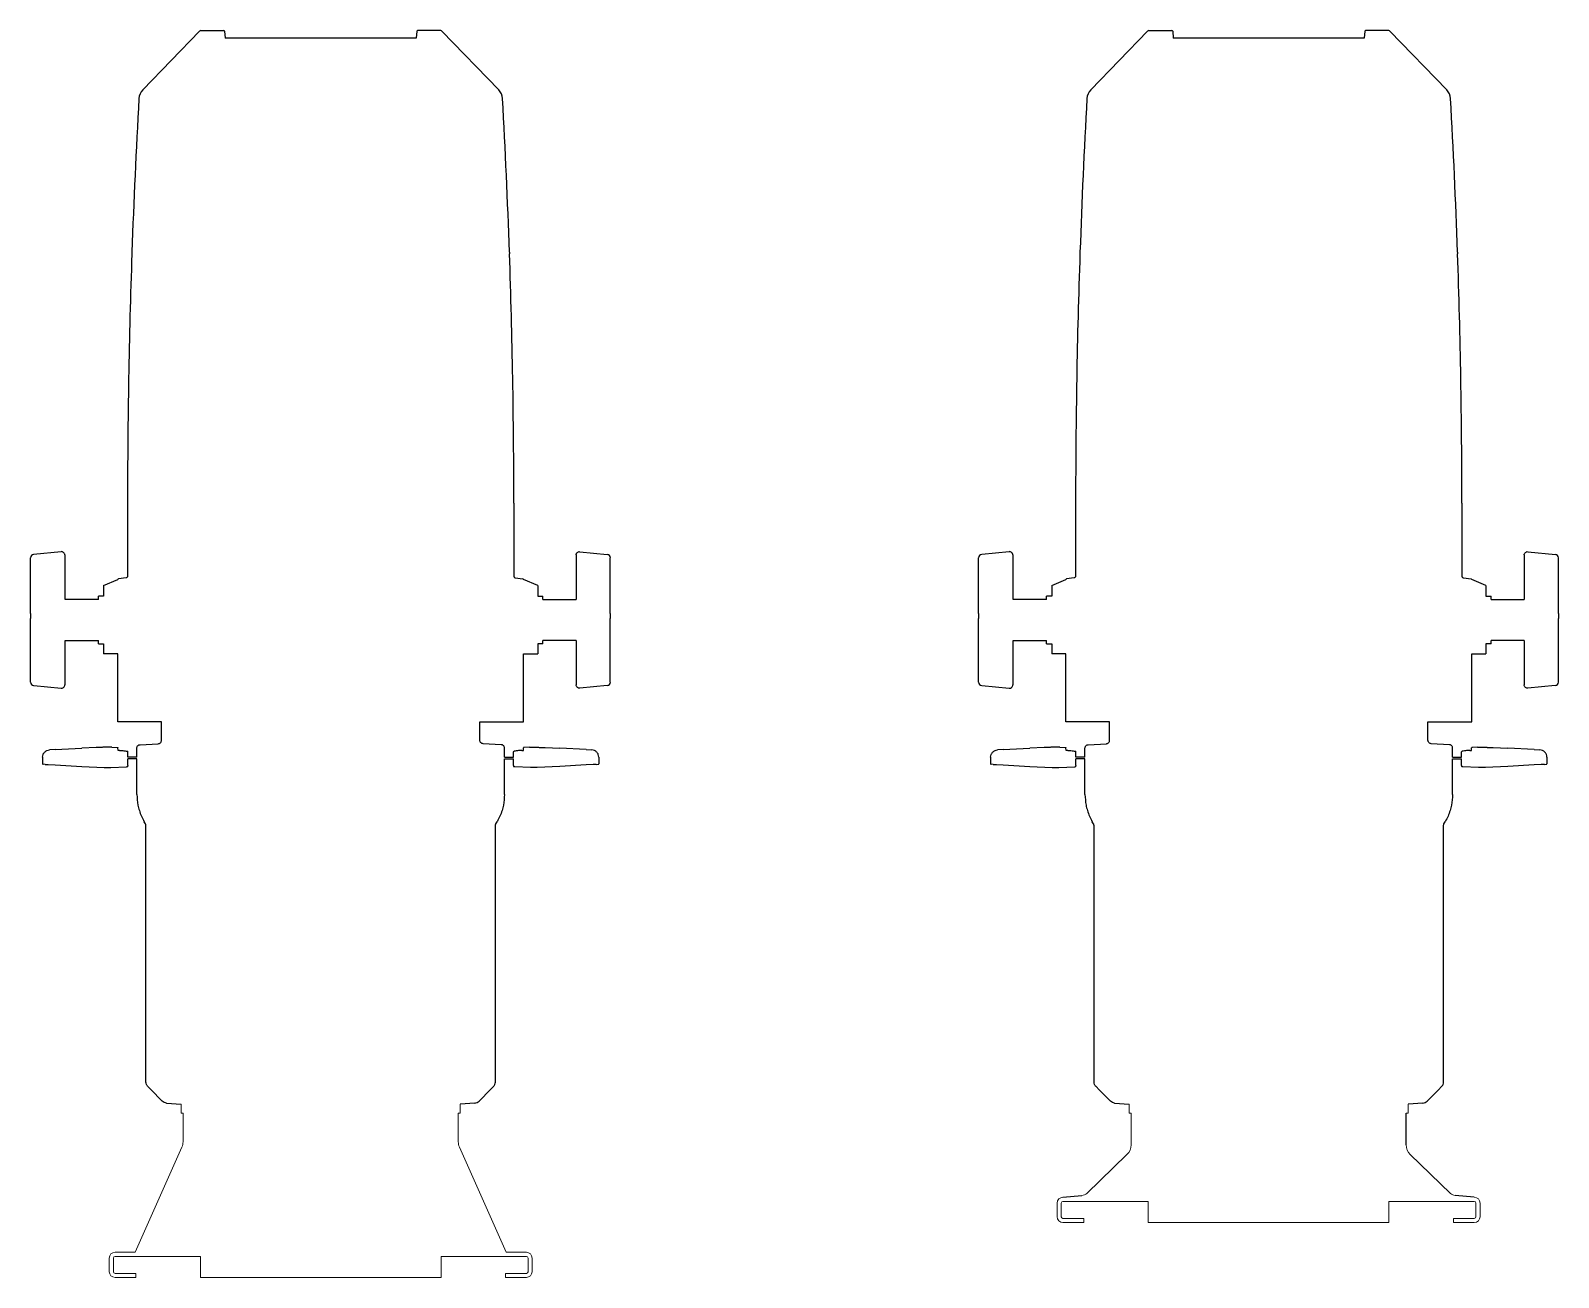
# Model space of a CAD drawing. Header units: inches. Extents: x 0 to 310, y 0 to 246.
# Drawn here: x 134.19 to 162.12, y 60.07 to 82.86 of the extents above; entities that cross this region are included whole.
import ezdxf

# ---------------------------------------------------------------- set-up
doc = ezdxf.new("R2010")
doc.units = ezdxf.units.IN
doc.header["$MEASUREMENT"] = 0

msp = doc.modelspace()

# ---------------------------------------------------------------- linework, layer by layer
for p, q in [((137.278, 82.851), (136.239, 81.776)), ((137.299, 82.861), (137.722, 82.861)), ((137.737, 82.847), (137.747, 82.719)), ((141.239, 82.719), (137.747, 82.719)), ((141.249, 82.847), (141.239, 82.719)), ((141.687, 82.861), (141.264, 82.861)), ((141.708, 82.851), (142.747, 81.776)), ((154.61, 82.851), (153.571, 81.776)), ((154.631, 82.861), (155.054, 82.861)), ((155.069, 82.847), (155.079, 82.719)), ((158.571, 82.719), (155.079, 82.719)), ((158.581, 82.847), (158.571, 82.719)), ((159.019, 82.861), (158.596, 82.861)), ((159.04, 82.851), (160.079, 81.776)), ((136.17, 81.617), (136.17, 81.617)), ((136.239, 81.776), (136.239, 81.776)), ((142.747, 81.776), (142.746, 81.776)), ((142.816, 81.617), (142.816, 81.617)), ((153.502, 81.617), (153.502, 81.617)), ((153.571, 81.776), (153.572, 81.776)), ((160.079, 81.776), (160.079, 81.776)), ((160.148, 81.617), (160.148, 81.617)), ((136.042, 78.811), (136.041, 78.781)), ((136.041, 78.781), (136.041, 78.781)), ((136.042, 78.811), (136.042, 78.811)), ((142.944, 78.811), (142.944, 78.811)), ((142.944, 78.811), (142.945, 78.781)), ((142.945, 78.781), (142.945, 78.781)), ((153.374, 78.811), (153.373, 78.781)), ((153.373, 78.781), (153.373, 78.781)), ((153.374, 78.811), (153.374, 78.811)), ((160.276, 78.811), (160.276, 78.811)), ((160.276, 78.811), (160.277, 78.781)), ((160.277, 78.781), (160.277, 78.781)), ((135.962, 74.221), (135.962, 72.886)), ((143.024, 74.221), (143.024, 72.886)), ((153.294, 74.221), (153.294, 72.886)), ((160.356, 74.221), (160.356, 72.886)), ((134.189, 72.205), (134.189, 73.222)), ((134.747, 73.334), (134.245, 73.284)), ((134.814, 73.274), (134.814, 72.461)), ((144.163, 73.274), (144.163, 72.461)), ((144.23, 73.334), (144.732, 73.284)), ((144.788, 72.205), (144.788, 73.222)), ((151.521, 72.205), (151.521, 73.222)), ((152.08, 73.334), (151.577, 73.284)), ((152.146, 73.274), (152.146, 72.461)), ((161.495, 73.274), (161.495, 72.461)), ((161.562, 73.334), (162.064, 73.284)), ((162.12, 72.205), (162.12, 73.222)), ((135.524, 72.714), (135.783, 72.823)), ((135.524, 72.714), (135.524, 72.524)), ((135.936, 72.857), (135.796, 72.837)), ((143.05, 72.857), (143.19, 72.837)), ((143.461, 72.714), (143.203, 72.823)), ((143.461, 72.714), (143.461, 72.524)), ((152.857, 72.714), (153.115, 72.823)), ((152.857, 72.714), (152.857, 72.524)), ((153.268, 72.857), (153.128, 72.837)), ((160.382, 72.857), (160.522, 72.837)), ((160.794, 72.714), (160.535, 72.823)), ((160.794, 72.714), (160.794, 72.524)), ((135.43, 72.461), (134.822, 72.461)), ((135.436, 72.523), (135.43, 72.523)), ((135.43, 72.461), (135.43, 72.523)), ((135.524, 72.524), (135.436, 72.524)), ((143.461, 72.524), (143.549, 72.524)), ((143.549, 72.523), (143.556, 72.523)), ((143.556, 72.461), (143.556, 72.523)), ((143.556, 72.461), (144.163, 72.461)), ((152.762, 72.461), (152.155, 72.461)), ((152.769, 72.523), (152.762, 72.523)), ((152.762, 72.461), (152.762, 72.523)), ((152.857, 72.524), (152.769, 72.524)), ((160.794, 72.524), (160.882, 72.524)), ((160.882, 72.523), (160.888, 72.523)), ((160.888, 72.461), (160.888, 72.523)), ((160.888, 72.461), (161.495, 72.461)), ((134.189, 72.205), (134.189, 72.11)), ((134.189, 71.028), (134.189, 72.11)), ((144.788, 72.205), (144.788, 72.11)), ((144.788, 71.028), (144.788, 72.11)), ((151.521, 72.205), (151.521, 72.11)), ((151.521, 71.028), (151.521, 72.11)), ((162.12, 72.205), (162.12, 72.11)), ((162.12, 71.028), (162.12, 72.11)), ((134.814, 71.711), (134.814, 70.898)), ((134.822, 71.711), (135.43, 71.711)), ((135.43, 71.648), (135.43, 71.711)), ((135.43, 71.648), (135.524, 71.648)), ((135.436, 71.649), (135.514, 71.649)), ((135.524, 71.648), (135.524, 71.464)), ((143.556, 71.648), (143.461, 71.648)), ((143.461, 71.648), (143.461, 71.464)), ((143.549, 71.649), (143.471, 71.649)), ((144.163, 71.711), (143.556, 71.711)), ((143.556, 71.648), (143.556, 71.711)), ((144.163, 71.711), (144.163, 70.898)), ((152.146, 71.711), (152.146, 70.898)), ((152.155, 71.711), (152.762, 71.711)), ((152.762, 71.648), (152.762, 71.711)), ((152.762, 71.648), (152.857, 71.648)), ((152.769, 71.649), (152.847, 71.649)), ((152.857, 71.648), (152.857, 71.464)), ((160.888, 71.648), (160.794, 71.648)), ((160.794, 71.648), (160.794, 71.464)), ((160.882, 71.649), (160.804, 71.649)), ((161.495, 71.711), (160.888, 71.711)), ((160.888, 71.648), (160.888, 71.711)), ((161.495, 71.711), (161.495, 70.898)), ((135.783, 71.464), (135.524, 71.464)), ((135.783, 70.221), (135.783, 71.464)), ((143.203, 70.221), (143.203, 71.464)), ((143.203, 71.464), (143.461, 71.464)), ((153.115, 71.464), (152.857, 71.464)), ((153.115, 70.221), (153.115, 71.464)), ((160.535, 70.221), (160.535, 71.464)), ((160.535, 71.464), (160.794, 71.464)), ((134.189, 70.95), (134.189, 71.028)), ((144.788, 70.95), (144.788, 71.028)), ((151.521, 70.95), (151.521, 71.028)), ((162.12, 70.95), (162.12, 71.028)), ((134.246, 70.89), (134.746, 70.84)), ((144.731, 70.89), (144.231, 70.84)), ((151.578, 70.89), (152.078, 70.84)), ((162.063, 70.89), (161.563, 70.84)), ((136.583, 70.221), (135.783, 70.221)), ((136.583, 69.886), (136.583, 70.221)), ((142.403, 70.221), (143.203, 70.221)), ((142.403, 69.886), (142.403, 70.221)), ((153.915, 70.221), (153.115, 70.221)), ((153.915, 69.886), (153.915, 70.221)), ((159.735, 70.221), (160.535, 70.221)), ((159.735, 69.886), (159.735, 70.221)), ((134.408, 69.576), (134.408, 69.457)), ((134.64, 69.717), (134.536, 69.711)), ((134.64, 69.717), (135.124, 69.742)), ((135.39, 69.756), (135.124, 69.742)), ((135.676, 69.762), (135.774, 69.757)), ((135.676, 69.762), (135.676, 69.762)), ((135.774, 69.757), (135.774, 69.757)), ((135.788, 69.702), (135.784, 69.748)), ((135.817, 69.702), (135.788, 69.702)), ((135.968, 69.668), (135.968, 69.677)), ((135.968, 69.576), (135.968, 69.668)), ((136.133, 69.576), (135.968, 69.576)), ((136.133, 69.576), (136.133, 69.744)), ((136.192, 69.806), (136.524, 69.824)), ((142.794, 69.806), (142.462, 69.824)), ((142.853, 69.576), (142.853, 69.744)), ((142.853, 69.576), (143.018, 69.576)), ((143.018, 69.668), (143.018, 69.677)), ((143.018, 69.576), (143.018, 69.668)), ((143.169, 69.702), (143.198, 69.702)), ((143.198, 69.702), (143.202, 69.748)), ((143.31, 69.762), (143.212, 69.757)), ((143.212, 69.757), (143.212, 69.757)), ((143.31, 69.762), (143.31, 69.762)), ((143.596, 69.756), (143.862, 69.742)), ((144.346, 69.717), (143.862, 69.742)), ((144.346, 69.717), (144.45, 69.711)), ((144.578, 69.576), (144.578, 69.457)), ((151.74, 69.576), (151.74, 69.457)), ((151.972, 69.717), (151.868, 69.711)), ((151.972, 69.717), (152.456, 69.742)), ((152.722, 69.756), (152.456, 69.742)), ((153.008, 69.762), (153.106, 69.757)), ((153.008, 69.762), (153.008, 69.762)), ((153.106, 69.757), (153.106, 69.757)), ((153.12, 69.702), (153.116, 69.748)), ((153.149, 69.702), (153.12, 69.702)), ((153.3, 69.668), (153.3, 69.677)), ((153.3, 69.576), (153.3, 69.668)), ((153.465, 69.576), (153.3, 69.576)), ((153.465, 69.576), (153.465, 69.744)), ((153.524, 69.806), (153.856, 69.824)), ((160.126, 69.806), (159.794, 69.824)), ((160.185, 69.576), (160.185, 69.744)), ((160.185, 69.576), (160.35, 69.576)), ((160.35, 69.668), (160.35, 69.677)), ((160.35, 69.576), (160.35, 69.668)), ((160.501, 69.702), (160.53, 69.702)), ((160.53, 69.702), (160.534, 69.748)), ((160.642, 69.762), (160.544, 69.757)), ((160.544, 69.757), (160.544, 69.757)), ((160.642, 69.762), (160.642, 69.762)), ((160.928, 69.756), (161.194, 69.742)), ((161.678, 69.717), (161.194, 69.742)), ((161.678, 69.717), (161.782, 69.711)), ((161.91, 69.576), (161.91, 69.457)), ((134.454, 69.445), (134.417, 69.447)), ((134.454, 69.445), (134.513, 69.442)), ((134.513, 69.442), (134.64, 69.435)), ((134.64, 69.435), (135.124, 69.41)), ((135.124, 69.41), (135.533, 69.388)), ((135.533, 69.388), (135.572, 69.388)), ((135.533, 69.388), (135.533, 69.388)), ((135.572, 69.388), (135.65, 69.388)), ((135.65, 69.388), (135.658, 69.388)), ((135.658, 69.388), (135.946, 69.404)), ((135.946, 69.404), (135.958, 69.405)), ((135.968, 69.424), (135.968, 69.546)), ((136.133, 69.546), (135.968, 69.546)), ((135.968, 69.424), (135.968, 69.415)), ((136.133, 68.898), (136.133, 69.546)), ((142.853, 69.546), (143.018, 69.546)), ((142.853, 68.898), (142.853, 69.546)), ((143.018, 69.424), (143.018, 69.546)), ((143.018, 69.424), (143.018, 69.415)), ((143.04, 69.404), (143.027, 69.405)), ((143.328, 69.388), (143.04, 69.404)), ((143.336, 69.388), (143.328, 69.388)), ((143.414, 69.388), (143.336, 69.388)), ((143.453, 69.388), (143.414, 69.388)), ((143.862, 69.41), (143.453, 69.388)), ((143.453, 69.388), (143.453, 69.388)), ((144.346, 69.435), (143.862, 69.41)), ((144.473, 69.442), (144.346, 69.435)), ((144.532, 69.445), (144.473, 69.442)), ((144.532, 69.445), (144.568, 69.447)), ((151.786, 69.445), (151.75, 69.447)), ((151.786, 69.445), (151.845, 69.442)), ((151.845, 69.442), (151.972, 69.435)), ((151.972, 69.435), (152.456, 69.41)), ((152.456, 69.41), (152.865, 69.388)), ((152.865, 69.388), (152.904, 69.388)), ((152.865, 69.388), (152.865, 69.388)), ((152.904, 69.388), (152.982, 69.388)), ((152.982, 69.388), (152.99, 69.388)), ((152.99, 69.388), (153.278, 69.404)), ((153.278, 69.404), (153.29, 69.405)), ((153.3, 69.424), (153.3, 69.546)), ((153.465, 69.546), (153.3, 69.546)), ((153.3, 69.424), (153.3, 69.415)), ((153.465, 68.898), (153.465, 69.546)), ((160.185, 69.546), (160.35, 69.546)), ((160.185, 68.898), (160.185, 69.546)), ((160.35, 69.424), (160.35, 69.546)), ((160.35, 69.424), (160.35, 69.415)), ((160.372, 69.404), (160.36, 69.405)), ((160.66, 69.388), (160.372, 69.404)), ((160.668, 69.388), (160.66, 69.388)), ((160.746, 69.388), (160.668, 69.388)), ((160.785, 69.388), (160.746, 69.388)), ((161.194, 69.41), (160.785, 69.388)), ((160.785, 69.388), (160.785, 69.388)), ((161.678, 69.435), (161.194, 69.41)), ((161.805, 69.442), (161.678, 69.435)), ((161.864, 69.445), (161.805, 69.442)), ((161.864, 69.445), (161.901, 69.447)), ((136.29, 68.358), (136.267, 68.398)), ((136.298, 63.644), (136.298, 68.327)), ((142.688, 63.644), (142.688, 68.327)), ((142.696, 68.358), (142.719, 68.398)), ((153.622, 68.358), (153.599, 68.398)), ((153.63, 63.644), (153.63, 68.327)), ((160.02, 63.644), (160.02, 68.327)), ((160.028, 68.358), (160.051, 68.398)), ((136.392, 63.498), (136.335, 63.555)), ((136.592, 63.298), (136.392, 63.498)), ((142.394, 63.298), (142.594, 63.498)), ((142.594, 63.498), (142.651, 63.555)), ((153.724, 63.498), (153.667, 63.555)), ((153.924, 63.298), (153.724, 63.498)), ((159.726, 63.298), (159.926, 63.498)), ((159.926, 63.498), (159.983, 63.555)), ((136.598, 63.292), (136.592, 63.298)), ((136.675, 63.256), (136.943, 63.233)), ((142.311, 63.256), (142.043, 63.233)), ((142.388, 63.292), (142.394, 63.298)), ((153.93, 63.292), (153.924, 63.298)), ((154.007, 63.256), (154.275, 63.233)), ((159.643, 63.256), (159.375, 63.233)), ((159.72, 63.292), (159.726, 63.298)), ((159.335, 62.493), (159.335, 63.068)), ((153.062, 61.532), (153.41, 61.568)), ((160.582, 61.532), (160.234, 61.568))]:
    msp.add_line(p, q)
at = {"linetype": 'Continuous', "lineweight": 15}
for p, q in [((136.943, 63.233), (136.943, 63.069)), ((142.043, 63.069), (142.043, 63.233)), ((154.275, 63.233), (154.275, 63.069)), ((159.375, 63.069), (159.375, 63.233)), ((136.943, 63.069), (136.977, 63.068)), ((136.977, 63.068), (136.977, 62.549)), ((142.009, 63.068), (142.043, 63.069)), ((142.009, 62.549), (142.009, 63.068)), ((154.275, 63.069), (154.309, 63.068)), ((154.309, 63.068), (154.309, 62.493)), ((159.335, 63.068), (159.375, 63.069)), ((136.955, 62.448), (136.104, 60.527)), ((142.882, 60.527), (142.03, 62.448)), ((154.233, 62.314), (153.497, 61.603)), ((159.411, 62.314), (160.147, 61.603)), ((154.622, 61.457), (153.062, 61.457)), ((154.622, 61.072), (154.622, 61.457)), ((159.022, 61.457), (160.582, 61.457)), ((159.022, 61.072), (159.022, 61.457)), ((152.957, 61.177), (152.957, 61.427)), ((153.032, 61.177), (153.032, 61.427)), ((160.612, 61.177), (160.612, 61.427)), ((160.687, 61.177), (160.687, 61.427)), ((153.062, 61.147), (153.317, 61.147)), ((153.062, 61.072), (153.317, 61.072)), ((153.317, 61.147), (153.442, 61.147)), ((153.442, 61.072), (153.317, 61.072)), ((153.442, 61.147), (153.442, 61.072)), ((159.022, 61.072), (154.622, 61.072)), ((160.202, 61.147), (160.202, 61.072)), ((160.327, 61.147), (160.202, 61.147)), ((160.202, 61.072), (160.327, 61.072)), ((160.582, 61.147), (160.327, 61.147)), ((160.582, 61.072), (160.327, 61.072)), ((135.628, 60.172), (135.628, 60.422)), ((135.703, 60.172), (135.703, 60.422)), ((136.104, 60.527), (135.733, 60.527)), ((137.293, 60.452), (135.733, 60.452)), ((137.293, 60.067), (137.293, 60.452)), ((141.693, 60.452), (143.253, 60.452)), ((141.693, 60.067), (141.693, 60.452)), ((142.882, 60.527), (143.253, 60.527)), ((143.283, 60.172), (143.283, 60.422)), ((143.358, 60.172), (143.358, 60.422)), ((135.733, 60.142), (135.988, 60.142)), ((135.733, 60.067), (135.988, 60.067)), ((135.988, 60.142), (136.113, 60.142)), ((136.113, 60.067), (135.988, 60.067)), ((136.113, 60.142), (136.113, 60.067)), ((141.693, 60.067), (137.293, 60.067)), ((142.873, 60.142), (142.873, 60.067)), ((142.998, 60.142), (142.873, 60.142)), ((142.873, 60.067), (142.998, 60.067)), ((143.253, 60.142), (142.998, 60.142)), ((143.253, 60.067), (142.998, 60.067))]:
    msp.add_line(p, q, dxfattribs=at)
for centre, radius, start, end in [((137.299, 82.831), 0.03, 90, 136), ((137.722, 82.846), 0.015, 5, 90), ((141.264, 82.846), 0.015, 90, 175), ((141.687, 82.831), 0.03, 44, 90), ((154.631, 82.831), 0.03, 90, 136), ((155.054, 82.846), 0.015, 5, 90), ((158.596, 82.846), 0.015, 90, 175), ((159.019, 82.831), 0.03, 44, 90), ((267.655, 74.221), 131.693, 176.7805, 178.00262), ((136.419, 81.603), 0.25, 136, 176.7805), ((142.567, 81.603), 0.25, 3.2195, 44), ((11.331, 74.221), 131.693, 1.99738, 3.2195), ((284.987, 74.221), 131.693, 176.7805, 178.00262), ((153.751, 81.603), 0.25, 136, 176.7805), ((159.899, 81.603), 0.25, 3.2195, 44), ((28.663, 74.221), 131.693, 1.99738, 3.2195), ((267.655, 74.221), 131.693, 178.01568, 180), ((11.331, 74.221), 131.693, 0, 1.98432), ((284.987, 74.221), 131.693, 178.01568, 180), ((28.663, 74.221), 131.693, 0, 1.98432), ((134.252, 73.222), 0.0625, 95.7335, 180), ((144.726, 73.222), 0.0625, 0, 84.2665), ((151.584, 73.222), 0.0625, 95.7335, 180), ((162.058, 73.222), 0.0625, 0, 84.2665), ((135.798, 72.823), 0.015, 98, 180), ((143.188, 72.823), 0.015, 0, 82), ((153.13, 72.823), 0.015, 98, 180), ((160.52, 72.823), 0.015, 0, 82), ((134.25, 70.951), 0.0612, 180.9485, 266.1473), ((144.727, 70.951), 0.0612, 273.8527, 359.0515), ((151.582, 70.951), 0.0612, 180.9485, 266.1473), ((162.059, 70.951), 0.0612, 273.8527, 359.0515), ((135.959, 69.677), 0.00906, 4.3621, 87.1843), ((143.027, 69.677), 0.00906, 92.8157, 175.6379), ((153.291, 69.677), 0.00906, 4.3621, 87.1843), ((160.359, 69.677), 0.00906, 92.8157, 175.6379), ((134.418, 69.457), 0.01, 183.5738, 266.9774), ((135.958, 69.415), 0.01, 273.1059, 359.191), ((135.967, 69.414), 0.000649, 359.2227, 11.7737), ((143.019, 69.414), 0.000649, 168.2263, 180.7773), ((143.028, 69.415), 0.01, 180.809, 266.8941), ((144.568, 69.457), 0.01, 273.0226, 356.4262), ((151.75, 69.457), 0.01, 183.5738, 266.9774), ((153.29, 69.415), 0.01, 273.1059, 359.191), ((153.299, 69.414), 0.000649, 359.2227, 11.7737), ((160.351, 69.414), 0.000649, 168.2263, 180.7773), ((160.36, 69.415), 0.01, 180.809, 266.8941), ((161.9, 69.457), 0.01, 273.0226, 356.4262)]:
    msp.add_arc(centre, radius, start, end)
for centre, radius, start, end in [((136.727, 62.549), 0.25, 336.0803, 0), ((142.259, 62.549), 0.25, 180, 203.9197), ((154.059, 62.493), 0.25, 314.0077, 0), ((159.585, 62.493), 0.25, 180, 225.9923), ((153.062, 61.427), 0.105, 90, 180), ((153.062, 61.427), 0.03, 90, 180), ((153.41, 61.693), 0.125, 270, 314.0077), ((160.234, 61.693), 0.125, 225.9923, 270), ((160.582, 61.427), 0.105, 0, 90), ((160.582, 61.427), 0.03, 0, 90), ((153.062, 61.177), 0.105, 180, 270), ((153.062, 61.177), 0.03, 180, 270), ((160.582, 61.177), 0.03, 270, 0), ((160.582, 61.177), 0.105, 270, 0), ((135.733, 60.422), 0.105, 90, 180), ((135.733, 60.422), 0.03, 90, 180), ((143.253, 60.422), 0.105, 0, 90), ((143.253, 60.422), 0.03, 0, 90), ((135.733, 60.172), 0.105, 180, 270), ((135.733, 60.172), 0.03, 180, 270), ((143.253, 60.172), 0.105, 270, 360), ((143.253, 60.172), 0.03, 270, 360)]:
    msp.add_arc(centre, radius, start, end, dxfattribs=at)
for centre, major_axis, ratio, start_param, end_param in [((134.752, 73.274), (0.0625, 0.0018), 0.960296, 6.255461, 6.461585), ((152.084, 73.274), (0.0625, 0.0018), 0.960296, 6.255461, 6.461585), ((134.752, 70.9), (0.0578, -0.0249), 0.953094, 5.014537, 6.466476), ((134.752, 70.898), (0.0625, -0.0018), 0.960296, 6.104786, 6.310909), ((152.084, 70.9), (0.0578, -0.0249), 0.953094, 5.014537, 6.466476), ((152.084, 70.898), (0.0625, -0.0018), 0.960296, 6.104786, 6.310909)]:
    msp.add_ellipse(centre, major_axis=major_axis, ratio=ratio, start_param=start_param, end_param=end_param)
at = {"extrusion": (0, 0, -1)}
for centre, major_axis, ratio, start_param, end_param in [((144.226, 73.274), (-0.0625, 0.0018), 0.960296, 6.255461, 6.461585), ((161.558, 73.274), (-0.0625, 0.0018), 0.960296, 6.255461, 6.461585), ((144.226, 70.898), (-0.0625, -0.0018), 0.960296, 6.104786, 6.310909), ((144.226, 70.9), (-0.0578, -0.0249), 0.953094, 5.014537, 6.466476), ((161.558, 70.898), (-0.0625, -0.0018), 0.960296, 6.104786, 6.310909), ((161.558, 70.9), (-0.0578, -0.0249), 0.953094, 5.014537, 6.466476)]:
    msp.add_ellipse(centre, major_axis=major_axis, ratio=ratio, start_param=start_param, end_param=end_param, dxfattribs=at)
for points, knots in [([(137.747, 82.719), (137.747, 82.719), (137.746, 82.719), (137.746, 82.719), (137.747, 82.719)], [0, 0, 0, 0, 0.422493, 1, 1, 1, 1]), ([(141.239, 82.719), (141.239, 82.719), (141.239, 82.719), (141.239, 82.719), (141.239, 82.719)], [0, 0, 0, 0, 0.422493, 1, 1, 1, 1]), ([(155.079, 82.719), (155.079, 82.719), (155.079, 82.719), (155.079, 82.719), (155.079, 82.719)], [0, 0, 0, 0, 0.422493, 1, 1, 1, 1]), ([(158.571, 82.719), (158.571, 82.719), (158.572, 82.719), (158.571, 82.719), (158.571, 82.719)], [0, 0, 0, 0, 0.422493, 1, 1, 1, 1]), ([(134.813, 73.288), (134.811, 73.294), (134.806, 73.307), (134.791, 73.323), (134.772, 73.333), (134.756, 73.336), (134.749, 73.334), (134.747, 73.334)], [0, 0, 0, 0, 0.226504, 0.472221, 0.724992, 0.959122, 1, 1, 1, 1]), ([(144.165, 73.288), (144.167, 73.294), (144.171, 73.307), (144.186, 73.323), (144.205, 73.333), (144.221, 73.336), (144.229, 73.334), (144.23, 73.334)], [0, 0, 0, 0, 0.226504, 0.472221, 0.724992, 0.959122, 1, 1, 1, 1]), ([(152.145, 73.288), (152.143, 73.294), (152.138, 73.307), (152.123, 73.323), (152.104, 73.333), (152.088, 73.336), (152.081, 73.334), (152.08, 73.334)], [0, 0, 0, 0, 0.226504, 0.472221, 0.724992, 0.959122, 1, 1, 1, 1]), ([(161.497, 73.288), (161.499, 73.294), (161.503, 73.307), (161.518, 73.323), (161.537, 73.333), (161.553, 73.336), (161.561, 73.334), (161.562, 73.334)], [0, 0, 0, 0, 0.226504, 0.472221, 0.724992, 0.959122, 1, 1, 1, 1]), ([(135.962, 72.886), (135.962, 72.886), (135.962, 72.884), (135.961, 72.879), (135.958, 72.871), (135.951, 72.863), (135.943, 72.858), (135.938, 72.858), (135.936, 72.858)], [0, 0, 0, 0, 0.025107, 0.155514, 0.345823, 0.611712, 0.865456, 1, 1, 1, 1]), ([(143.024, 72.886), (143.024, 72.886), (143.024, 72.884), (143.025, 72.879), (143.028, 72.871), (143.035, 72.863), (143.043, 72.858), (143.048, 72.858), (143.05, 72.858)], [0, 0, 0, 0, 0.025107, 0.155514, 0.345823, 0.611712, 0.865456, 1, 1, 1, 1]), ([(153.294, 72.886), (153.294, 72.886), (153.294, 72.884), (153.293, 72.879), (153.29, 72.871), (153.283, 72.863), (153.275, 72.858), (153.27, 72.858), (153.268, 72.858)], [0, 0, 0, 0, 0.025107, 0.155514, 0.345823, 0.611712, 0.865456, 1, 1, 1, 1]), ([(160.356, 72.886), (160.356, 72.886), (160.356, 72.884), (160.357, 72.879), (160.36, 72.871), (160.367, 72.863), (160.375, 72.858), (160.38, 72.858), (160.382, 72.858)], [0, 0, 0, 0, 0.025107, 0.155514, 0.345823, 0.611712, 0.865456, 1, 1, 1, 1]), ([(136.524, 69.824), (136.531, 69.825), (136.545, 69.827), (136.563, 69.839), (136.576, 69.855), (136.582, 69.872), (136.583, 69.882), (136.583, 69.886)], [0, 0, 0, 0, 0.2221, 0.4442, 0.666297, 0.88839, 1, 1, 1, 1]), ([(142.462, 69.824), (142.455, 69.825), (142.441, 69.827), (142.423, 69.839), (142.41, 69.855), (142.404, 69.872), (142.403, 69.882), (142.403, 69.886)], [0, 0, 0, 0, 0.2221, 0.4442, 0.666297, 0.88839, 1, 1, 1, 1]), ([(153.856, 69.824), (153.863, 69.825), (153.877, 69.827), (153.895, 69.839), (153.908, 69.855), (153.914, 69.872), (153.915, 69.882), (153.915, 69.886)], [0, 0, 0, 0, 0.2221, 0.4442, 0.666297, 0.88839, 1, 1, 1, 1]), ([(159.794, 69.824), (159.787, 69.825), (159.773, 69.827), (159.755, 69.839), (159.742, 69.855), (159.736, 69.872), (159.735, 69.882), (159.735, 69.886)], [0, 0, 0, 0, 0.2221, 0.4442, 0.666297, 0.88839, 1, 1, 1, 1]), ([(134.408, 69.576), (134.41, 69.592), (134.413, 69.627), (134.443, 69.671), (134.486, 69.703), (134.52, 69.708), (134.536, 69.711)], [0, 0, 0, 0, 0.240773, 0.5, 0.759227, 1, 1, 1, 1]), ([(135.533, 69.759), (135.525, 69.758), (135.509, 69.758), (135.486, 69.757), (135.464, 69.756), (135.444, 69.756), (135.426, 69.756), (135.412, 69.756), (135.4, 69.756), (135.393, 69.756), (135.39, 69.756), (135.39, 69.756), (135.39, 69.756)], [0, 0, 0, 0, 0.105036, 0.213119, 0.318154, 0.42623, 0.531397, 0.639588, 0.74523, 0.853911, 0.959972, 1, 1, 1, 1]), ([(135.658, 69.762), (135.654, 69.762), (135.645, 69.762), (135.629, 69.761), (135.609, 69.76), (135.588, 69.759), (135.565, 69.759), (135.546, 69.759), (135.535, 69.759), (135.533, 69.759)], [0, 0, 0, 0, 0.1553636, 0.3151427, 0.4718089, 0.6330449, 0.7892177, 0.9499605, 1, 1, 1, 1]), ([(135.658, 69.762), (135.658, 69.762), (135.658, 69.762), (135.658, 69.762), (135.658, 69.762), (135.658, 69.762), (135.658, 69.762)], [0, 0, 0, 0, 0.344879, 0.691965, 0.85965, 1, 1, 1, 1]), ([(135.676, 69.762), (135.675, 69.762), (135.673, 69.762), (135.666, 69.762), (135.66, 69.762), (135.658, 69.762)], [0, 0, 0, 0, 0.390541, 0.792396, 1, 1, 1, 1]), ([(135.774, 69.757), (135.775, 69.757), (135.778, 69.757), (135.781, 69.755), (135.783, 69.752), (135.784, 69.75), (135.784, 69.748), (135.784, 69.748)], [0, 0, 0, 0, 0.235917, 0.471833, 0.707753, 0.925415, 1, 1, 1, 1]), ([(135.817, 69.702), (135.824, 69.701), (135.857, 69.699), (135.905, 69.695), (135.945, 69.688), (135.959, 69.686)], [0, 0, 0, 0, 0.1396833, 0.6986629, 1, 1, 1, 1]), ([(136.133, 69.744), (136.134, 69.751), (136.135, 69.765), (136.146, 69.784), (136.161, 69.798), (136.178, 69.805), (136.188, 69.806), (136.192, 69.806)], [0, 0, 0, 0, 0.222089, 0.444178, 0.666268, 0.888363, 1, 1, 1, 1]), ([(142.853, 69.744), (142.852, 69.751), (142.851, 69.765), (142.84, 69.784), (142.824, 69.798), (142.808, 69.805), (142.798, 69.806), (142.794, 69.806)], [0, 0, 0, 0, 0.222089, 0.444178, 0.666268, 0.888363, 1, 1, 1, 1]), ([(143.169, 69.702), (143.162, 69.701), (143.129, 69.699), (143.081, 69.695), (143.041, 69.688), (143.027, 69.686)], [0, 0, 0, 0, 0.1396833, 0.6986629, 1, 1, 1, 1]), ([(143.212, 69.757), (143.21, 69.757), (143.208, 69.757), (143.205, 69.755), (143.203, 69.752), (143.202, 69.75), (143.202, 69.748), (143.202, 69.748)], [0, 0, 0, 0, 0.235917, 0.471833, 0.707753, 0.925415, 1, 1, 1, 1]), ([(143.31, 69.762), (143.311, 69.762), (143.313, 69.762), (143.32, 69.762), (143.326, 69.762), (143.328, 69.762)], [0, 0, 0, 0, 0.390541, 0.792396, 1, 1, 1, 1]), ([(143.328, 69.762), (143.332, 69.762), (143.341, 69.762), (143.357, 69.761), (143.377, 69.76), (143.398, 69.759), (143.421, 69.759), (143.44, 69.759), (143.45, 69.759), (143.453, 69.759)], [0, 0, 0, 0, 0.1553636, 0.3151427, 0.4718089, 0.6330449, 0.7892177, 0.9499605, 1, 1, 1, 1]), ([(143.328, 69.762), (143.328, 69.762), (143.328, 69.762), (143.328, 69.762), (143.328, 69.762), (143.328, 69.762), (143.328, 69.762)], [0, 0, 0, 0, 0.344879, 0.691965, 0.85965, 1, 1, 1, 1]), ([(143.453, 69.759), (143.461, 69.758), (143.477, 69.758), (143.5, 69.757), (143.522, 69.756), (143.542, 69.756), (143.56, 69.756), (143.574, 69.756), (143.586, 69.756), (143.593, 69.756), (143.596, 69.756), (143.596, 69.756), (143.596, 69.756)], [0, 0, 0, 0, 0.105036, 0.213119, 0.318154, 0.42623, 0.531397, 0.639588, 0.74523, 0.853911, 0.959972, 1, 1, 1, 1]), ([(144.578, 69.576), (144.576, 69.592), (144.572, 69.627), (144.543, 69.671), (144.5, 69.703), (144.466, 69.708), (144.45, 69.711)], [0, 0, 0, 0, 0.240773, 0.5, 0.759227, 1, 1, 1, 1]), ([(151.74, 69.576), (151.742, 69.592), (151.745, 69.627), (151.775, 69.671), (151.818, 69.703), (151.852, 69.708), (151.868, 69.711)], [0, 0, 0, 0, 0.240773, 0.5, 0.759227, 1, 1, 1, 1]), ([(152.865, 69.759), (152.857, 69.758), (152.841, 69.758), (152.818, 69.757), (152.796, 69.756), (152.776, 69.756), (152.758, 69.756), (152.744, 69.756), (152.732, 69.756), (152.725, 69.756), (152.722, 69.756), (152.722, 69.756), (152.722, 69.756)], [0, 0, 0, 0, 0.105036, 0.213119, 0.318154, 0.42623, 0.531397, 0.639588, 0.74523, 0.853911, 0.959972, 1, 1, 1, 1]), ([(152.99, 69.762), (152.986, 69.762), (152.977, 69.762), (152.961, 69.761), (152.941, 69.76), (152.92, 69.759), (152.897, 69.759), (152.878, 69.759), (152.868, 69.759), (152.865, 69.759)], [0, 0, 0, 0, 0.1553636, 0.3151427, 0.4718089, 0.6330449, 0.7892177, 0.9499605, 1, 1, 1, 1]), ([(152.99, 69.762), (152.99, 69.762), (152.99, 69.762), (152.99, 69.762), (152.99, 69.762), (152.99, 69.762), (152.99, 69.762)], [0, 0, 0, 0, 0.344879, 0.691965, 0.85965, 1, 1, 1, 1]), ([(153.008, 69.762), (153.007, 69.762), (153.005, 69.762), (152.998, 69.762), (152.992, 69.762), (152.99, 69.762)], [0, 0, 0, 0, 0.390541, 0.792396, 1, 1, 1, 1]), ([(153.106, 69.757), (153.108, 69.757), (153.11, 69.757), (153.113, 69.755), (153.115, 69.752), (153.116, 69.75), (153.116, 69.748), (153.116, 69.748)], [0, 0, 0, 0, 0.235917, 0.471833, 0.707753, 0.925415, 1, 1, 1, 1]), ([(153.149, 69.702), (153.156, 69.701), (153.189, 69.699), (153.237, 69.695), (153.277, 69.688), (153.291, 69.686)], [0, 0, 0, 0, 0.1396833, 0.6986629, 1, 1, 1, 1]), ([(153.465, 69.744), (153.466, 69.751), (153.467, 69.765), (153.478, 69.784), (153.494, 69.798), (153.51, 69.805), (153.52, 69.806), (153.524, 69.806)], [0, 0, 0, 0, 0.222089, 0.444178, 0.666268, 0.888363, 1, 1, 1, 1]), ([(160.185, 69.744), (160.184, 69.751), (160.183, 69.765), (160.172, 69.784), (160.156, 69.798), (160.14, 69.805), (160.13, 69.806), (160.126, 69.806)], [0, 0, 0, 0, 0.222089, 0.444178, 0.666268, 0.888363, 1, 1, 1, 1]), ([(160.501, 69.702), (160.494, 69.701), (160.461, 69.699), (160.413, 69.695), (160.373, 69.688), (160.359, 69.686)], [0, 0, 0, 0, 0.1396833, 0.6986629, 1, 1, 1, 1]), ([(160.544, 69.757), (160.543, 69.757), (160.54, 69.757), (160.537, 69.755), (160.535, 69.752), (160.534, 69.75), (160.534, 69.748), (160.534, 69.748)], [0, 0, 0, 0, 0.235917, 0.471833, 0.707753, 0.925415, 1, 1, 1, 1]), ([(160.642, 69.762), (160.643, 69.762), (160.645, 69.762), (160.652, 69.762), (160.658, 69.762), (160.66, 69.762)], [0, 0, 0, 0, 0.390541, 0.792396, 1, 1, 1, 1]), ([(160.66, 69.762), (160.664, 69.762), (160.673, 69.762), (160.689, 69.761), (160.709, 69.76), (160.73, 69.759), (160.753, 69.759), (160.772, 69.759), (160.782, 69.759), (160.785, 69.759)], [0, 0, 0, 0, 0.1553636, 0.3151427, 0.4718089, 0.6330449, 0.7892177, 0.9499605, 1, 1, 1, 1]), ([(160.66, 69.762), (160.66, 69.762), (160.66, 69.762), (160.66, 69.762), (160.66, 69.762), (160.66, 69.762), (160.66, 69.762)], [0, 0, 0, 0, 0.344879, 0.691965, 0.85965, 1, 1, 1, 1]), ([(160.785, 69.759), (160.793, 69.758), (160.809, 69.758), (160.832, 69.757), (160.854, 69.756), (160.874, 69.756), (160.892, 69.756), (160.906, 69.756), (160.918, 69.756), (160.925, 69.756), (160.928, 69.756), (160.928, 69.756), (160.928, 69.756)], [0, 0, 0, 0, 0.105036, 0.213119, 0.318154, 0.42623, 0.531397, 0.639588, 0.74523, 0.853911, 0.959972, 1, 1, 1, 1]), ([(161.91, 69.576), (161.908, 69.592), (161.905, 69.627), (161.875, 69.671), (161.832, 69.703), (161.798, 69.708), (161.782, 69.711)], [0, 0, 0, 0, 0.240773, 0.5, 0.759227, 1, 1, 1, 1]), ([(136.133, 68.898), (136.137, 68.832), (136.142, 68.732), (136.177, 68.6), (136.214, 68.498), (136.249, 68.432), (136.267, 68.398)], [0, 0, 0, 0, 0.37484, 0.574858, 0.777108, 1, 1, 1, 1]), ([(142.853, 68.898), (142.849, 68.832), (142.844, 68.732), (142.809, 68.6), (142.772, 68.498), (142.737, 68.432), (142.719, 68.398)], [0, 0, 0, 0, 0.37484, 0.574858, 0.777108, 1, 1, 1, 1]), ([(153.465, 68.898), (153.469, 68.832), (153.474, 68.732), (153.509, 68.6), (153.546, 68.498), (153.581, 68.432), (153.599, 68.398)], [0, 0, 0, 0, 0.37484, 0.574858, 0.777108, 1, 1, 1, 1]), ([(160.185, 68.898), (160.181, 68.832), (160.176, 68.732), (160.141, 68.6), (160.104, 68.498), (160.069, 68.432), (160.051, 68.398)], [0, 0, 0, 0, 0.37484, 0.574858, 0.777108, 1, 1, 1, 1]), ([(136.298, 68.327), (136.297, 68.334), (136.296, 68.345), (136.291, 68.355), (136.29, 68.358)], [0, 0, 0, 0, 0.64356, 1, 1, 1, 1]), ([(142.688, 68.327), (142.688, 68.334), (142.689, 68.345), (142.694, 68.355), (142.696, 68.358)], [0, 0, 0, 0, 0.64356, 1, 1, 1, 1]), ([(153.63, 68.327), (153.629, 68.334), (153.629, 68.345), (153.624, 68.355), (153.622, 68.358)], [0, 0, 0, 0, 0.64356, 1, 1, 1, 1]), ([(160.02, 68.327), (160.021, 68.334), (160.022, 68.345), (160.026, 68.355), (160.028, 68.358)], [0, 0, 0, 0, 0.64356, 1, 1, 1, 1]), ([(136.335, 63.555), (136.324, 63.568), (136.305, 63.592), (136.298, 63.625), (136.298, 63.641), (136.298, 63.644)], [0, 0, 0, 0, 0.499398, 0.929179, 1, 1, 1, 1]), ([(142.651, 63.555), (142.661, 63.568), (142.681, 63.592), (142.688, 63.625), (142.688, 63.641), (142.688, 63.644)], [0, 0, 0, 0, 0.499398, 0.929179, 1, 1, 1, 1]), ([(153.667, 63.555), (153.656, 63.568), (153.637, 63.592), (153.63, 63.625), (153.63, 63.641), (153.63, 63.644)], [0, 0, 0, 0, 0.499398, 0.929179, 1, 1, 1, 1]), ([(159.983, 63.555), (159.994, 63.568), (160.013, 63.592), (160.02, 63.625), (160.02, 63.641), (160.02, 63.644)], [0, 0, 0, 0, 0.499398, 0.929179, 1, 1, 1, 1]), ([(136.675, 63.256), (136.661, 63.259), (136.632, 63.264), (136.609, 63.283), (136.598, 63.292)], [0, 0, 0, 0, 0.5, 1, 1, 1, 1]), ([(142.311, 63.256), (142.325, 63.259), (142.354, 63.264), (142.377, 63.283), (142.388, 63.292)], [0, 0, 0, 0, 0.5, 1, 1, 1, 1]), ([(154.007, 63.256), (153.993, 63.259), (153.964, 63.264), (153.941, 63.283), (153.93, 63.292)], [0, 0, 0, 0, 0.5, 1, 1, 1, 1]), ([(159.643, 63.256), (159.657, 63.259), (159.686, 63.264), (159.709, 63.283), (159.72, 63.292)], [0, 0, 0, 0, 0.5, 1, 1, 1, 1])]:
    msp.add_open_spline(points, degree=3, knots=knots)

doc.saveas('drawing.dxf')
